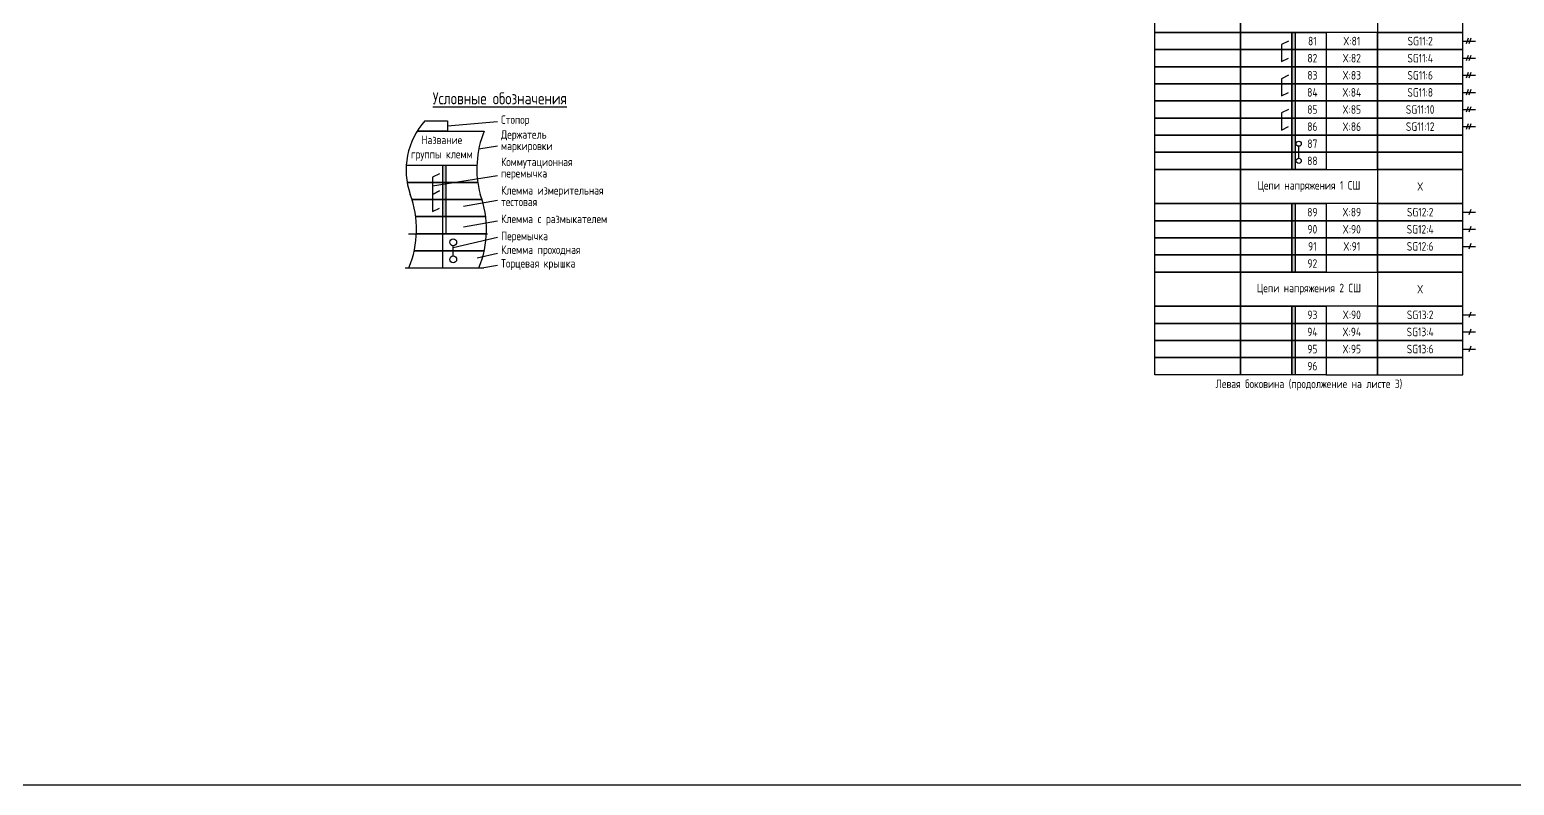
# Model space of a CAD drawing. Header units: millimetres. Extents: x -997 to 6341, y -90 to 618.
# Drawn here: x 5059.2 to 5493, y -90 to 130.8 of the extents above; entities that cross this region are included whole.
import ezdxf

# ---------------------------------------------------------------- set-up
doc = ezdxf.new("R2010")
doc.units = ezdxf.units.MM
doc.styles.add('Gost_type_A', font='GOST_A.TTF')

msp = doc.modelspace()

# ---------------------------------------------------------------- hatches: boundary and pattern name
h = msp.add_hatch(color=256)
h.dxf.hatch_style = 1
h.paths.add_polyline_path([(5429, 130), (5428, 130), (5428, 90), (5429, 90)])
h = msp.add_hatch(color=256)
h.dxf.hatch_style = 1
h.paths.add_polyline_path([(5180.96, 91.21), (5179.96, 91.21), (5179.96, 76.21), (5180.96, 76.21)])
h = msp.add_hatch(color=256)
h.dxf.hatch_style = 1
h.paths.add_polyline_path([(5429, 80), (5428, 80), (5428, 60), (5429, 60)])
h = msp.add_hatch(color=256)
h.dxf.hatch_style = 1
h.paths.add_polyline_path([(5429, 50), (5428, 50), (5428, 30), (5429, 30)])

# ---------------------------------------------------------------- linework, layer by layer
for p, q in [((5478, 127.5), (5481.62, 127.5)), ((5479.54, 128.31), (5478.96, 126.69)), ((5480.33, 128.31), (5479.75, 126.69)), ((5478, 122.5), (5481.62, 122.5)), ((5479.54, 123.31), (5478.96, 121.69)), ((5480.33, 123.31), (5479.75, 121.69)), ((5478, 117.5), (5481.62, 117.5)), ((5479.54, 118.31), (5478.96, 116.69)), ((5480.33, 118.31), (5479.75, 116.69)), ((5479.54, 113.31), (5478.96, 111.69)), ((5480.33, 113.31), (5479.75, 111.69)), ((5478, 112.5), (5481.62, 112.5)), ((5478, 107.5), (5481.62, 107.5)), ((5479.54, 108.31), (5478.96, 106.69)), ((5480.33, 108.31), (5479.75, 106.69)), ((5172.46, 101.21), (5192.05, 101.21)), ((5181.32, 102.71), (5195.96, 104.03)), ((5478, 102.5), (5481.62, 102.5)), ((5479.54, 103.31), (5478.96, 101.69)), ((5480.33, 103.31), (5479.75, 101.69)), ((5190.48, 96.05), (5195.96, 96.9)), ((5430, 93.25), (5430, 96.75)), ((5169.44, 91.21), (5189.9, 91.21)), ((5179.96, 61.21), (5179.96, 91.21)), ((5180.96, 86.21), (5180.96, 91.21)), ((5176.96, 85.21), (5195.96, 88.21)), ((5190.16, 86.21), (5169.7, 86.21)), ((5169.7, 86.21), (5190.16, 86.21)), ((5180.96, 71.21), (5180.96, 86.21)), ((5191.38, 81.21), (5170.92, 81.21)), ((5170.92, 81.21), (5191.38, 81.21)), ((5185.96, 79.21), (5195.96, 80.97)), ((5480.33, 78.31), (5479.75, 76.69)), ((5192.47, 76.21), (5172.01, 76.21)), ((5172.01, 76.21), (5192.47, 76.21)), ((5192.47, 76.21), (5172.01, 76.21)), ((5172.01, 76.21), (5192.47, 76.21)), ((5185.96, 73.21), (5195.96, 74.97)), ((5478, 77.5), (5481.62, 77.5)), ((5169.96, 71.21), (5192.96, 71.21)), ((5192.69, 71.21), (5172.23, 71.21)), ((5172.23, 71.21), (5192.69, 71.21)), ((5182.96, 67.21), (5195.96, 70.21)), ((5478, 72.5), (5481.62, 72.5)), ((5480.33, 73.31), (5479.75, 71.69)), ((5192.05, 66.21), (5171.59, 66.21)), ((5171.59, 66.21), (5192.05, 66.21)), ((5182.99, 66.21), (5182.99, 67.71)), ((5182.99, 64.71), (5182.99, 66.21)), ((5189.96, 64.17), (5195.96, 65.55)), ((5478, 67.5), (5481.62, 67.5)), ((5480.33, 68.31), (5479.75, 66.69)), ((5168.96, 61.21), (5191.96, 61.21)), ((5170.03, 61.21), (5190.49, 61.21)), ((5195.96, 61.87), (5191.96, 61.21)), ((5480.33, 48.31), (5479.75, 46.69)), ((5478, 47.5), (5481.62, 47.5)), ((5478, 42.5), (5481.62, 42.5)), ((5480.33, 43.31), (5479.75, 41.69)), ((5478, 37.5), (5481.62, 37.5)), ((5480.33, 38.31), (5479.75, 36.69))]:
    msp.add_line(p, q)
for points in [[(-997, 618), (6340.99, 618), (6340.99, -90), (-997, -90)], [(5388, 140), (5413, 140), (5413, 130), (5388, 130)], [(5413, 140), (5453, 140), (5453, 130), (5413, 130)], [(5478, 140), (5453, 140), (5453, 130), (5478, 130)], [(5388, 130), (5413, 130), (5413, 125), (5388, 125)], [(5413, 130), (5428, 130), (5428, 125), (5413, 125)], [(5428, 130), (5438, 130), (5438, 125), (5428, 125)], [(5453, 130), (5438, 130), (5438, 125), (5453, 125)], [(5478, 130), (5453, 130), (5453, 125), (5478, 125)], [(5388, 125), (5413, 125), (5413, 120), (5388, 120)], [(5413, 125), (5428, 125), (5428, 120), (5413, 120)], [(5428, 125), (5438, 125), (5438, 120), (5428, 120)], [(5453, 125), (5438, 125), (5438, 120), (5453, 120)], [(5478, 125), (5453, 125), (5453, 120), (5478, 120)], [(5388, 120), (5413, 120), (5413, 115), (5388, 115)], [(5413, 120), (5428, 120), (5428, 115), (5413, 115)], [(5428, 120), (5438, 120), (5438, 115), (5428, 115)], [(5453, 120), (5438, 120), (5438, 115), (5453, 115)], [(5478, 120), (5453, 120), (5453, 115), (5478, 115)], [(5388, 115), (5413, 115), (5413, 110), (5388, 110)], [(5413, 115), (5428, 115), (5428, 110), (5413, 110)], [(5428, 115), (5438, 115), (5438, 110), (5428, 110)], [(5453, 115), (5438, 115), (5438, 110), (5453, 110)], [(5478, 115), (5453, 115), (5453, 110), (5478, 110)], [(5388, 110), (5413, 110), (5413, 105), (5388, 105)], [(5413, 110), (5428, 110), (5428, 105), (5413, 105)], [(5428, 110), (5438, 110), (5438, 105), (5428, 105)], [(5453, 110), (5438, 110), (5438, 105), (5453, 105)], [(5478, 110), (5453, 110), (5453, 105), (5478, 105)], [(5388, 105), (5413, 105), (5413, 100), (5388, 100)], [(5413, 105), (5428, 105), (5428, 100), (5413, 100)], [(5428, 105), (5438, 105), (5438, 100), (5428, 100)], [(5453, 105), (5438, 105), (5438, 100), (5453, 100)], [(5478, 105), (5453, 105), (5453, 100), (5478, 100)], [(5388, 100), (5413, 100), (5413, 95), (5388, 95)], [(5413, 100), (5428, 100), (5428, 95), (5413, 95)], [(5428, 100), (5438, 100), (5438, 95), (5428, 95)], [(5453, 100), (5438, 100), (5438, 95), (5453, 95)], [(5478, 100), (5453, 100), (5453, 95), (5478, 95)], [(5388, 95), (5413, 95), (5413, 90), (5388, 90)], [(5413, 95), (5428, 95), (5428, 90), (5413, 90)], [(5428, 95), (5438, 95), (5438, 90), (5428, 90)], [(5453, 95), (5438, 95), (5438, 90), (5453, 90)], [(5478, 95), (5453, 95), (5453, 90), (5478, 90)], [(5388, 90), (5413, 90), (5413, 80), (5388, 80)], [(5413, 90), (5453, 90), (5453, 80), (5413, 80)], [(5478, 90), (5453, 90), (5453, 80), (5478, 80)], [(5388, 80), (5413, 80), (5413, 75), (5388, 75)], [(5413, 80), (5428, 80), (5428, 75), (5413, 75)], [(5428, 80), (5438, 80), (5438, 75), (5428, 75)], [(5453, 80), (5438, 80), (5438, 75), (5453, 75)], [(5478, 80), (5453, 80), (5453, 75), (5478, 75)], [(5388, 75), (5413, 75), (5413, 70), (5388, 70)], [(5413, 75), (5428, 75), (5428, 70), (5413, 70)], [(5428, 75), (5438, 75), (5438, 70), (5428, 70)], [(5453, 75), (5438, 75), (5438, 70), (5453, 70)], [(5478, 75), (5453, 75), (5453, 70), (5478, 70)], [(5388, 70), (5413, 70), (5413, 65), (5388, 65)], [(5413, 70), (5428, 70), (5428, 65), (5413, 65)], [(5428, 70), (5438, 70), (5438, 65), (5428, 65)], [(5453, 70), (5438, 70), (5438, 65), (5453, 65)], [(5478, 70), (5453, 70), (5453, 65), (5478, 65)], [(5388, 65), (5413, 65), (5413, 60), (5388, 60)], [(5413, 65), (5428, 65), (5428, 60), (5413, 60)], [(5428, 65), (5438, 65), (5438, 60), (5428, 60)], [(5453, 65), (5438, 65), (5438, 60), (5453, 60)], [(5478, 65), (5453, 65), (5453, 60), (5478, 60)], [(5388, 60), (5413, 60), (5413, 50), (5388, 50)], [(5413, 60), (5453, 60), (5453, 50), (5413, 50)], [(5478, 60), (5453, 60), (5453, 50), (5478, 50)], [(5388, 50), (5413, 50), (5413, 45), (5388, 45)], [(5413, 50), (5428, 50), (5428, 45), (5413, 45)], [(5428, 50), (5438, 50), (5438, 45), (5428, 45)], [(5453, 50), (5438, 50), (5438, 45), (5453, 45)], [(5478, 50), (5453, 50), (5453, 45), (5478, 45)], [(5388, 45), (5413, 45), (5413, 40), (5388, 40)], [(5413, 45), (5428, 45), (5428, 40), (5413, 40)], [(5428, 45), (5438, 45), (5438, 40), (5428, 40)], [(5453, 45), (5438, 45), (5438, 40), (5453, 40)], [(5478, 45), (5453, 45), (5453, 40), (5478, 40)], [(5388, 40), (5413, 40), (5413, 35), (5388, 35)], [(5413, 40), (5428, 40), (5428, 35), (5413, 35)], [(5428, 40), (5438, 40), (5438, 35), (5428, 35)], [(5453, 40), (5438, 40), (5438, 35), (5453, 35)], [(5478, 40), (5453, 40), (5453, 35), (5478, 35)], [(5388, 35), (5413, 35), (5413, 30), (5388, 30)], [(5413, 35), (5428, 35), (5428, 30), (5413, 30)], [(5428, 35), (5438, 35), (5438, 30), (5428, 30)], [(5453, 35), (5438, 35), (5438, 30), (5453, 30)], [(5478, 35), (5453, 35), (5453, 30), (5478, 30)]]:
    msp.add_lwpolyline(points, close=True)
for points in [[(5427, 127.5), (5425, 126.5), (5425, 121.5), (5427, 122.5)], [(5428, 90), (5428, 130), (5429, 130), (5429, 90)], [(5427, 117.5), (5425, 116.5), (5425, 111.5), (5427, 112.5)], [(5174.71, 104.21), (5181.32, 104.21), (5181.32, 101.21), (5172.46, 101.21)], [(5427, 107.5), (5425, 106.5), (5425, 101.5), (5427, 102.5)], [(5178.96, 88.71), (5176.96, 87.71), (5176.96, 82.71), (5178.96, 83.71)], [(5178.96, 83.71), (5176.96, 82.71), (5176.96, 77.71), (5178.96, 78.71)], [(5428, 60), (5428, 80), (5429, 80), (5429, 60)], [(5428, 30), (5428, 50), (5429, 50), (5429, 30)]]:
    msp.add_lwpolyline(points)
for centre, radius in [((5430, 97.5), 0.75), ((5430, 92.5), 0.75), ((5182.99, 68.71), 1), ((5182.99, 63.71), 1)]:
    msp.add_circle(centre, radius)
for centre, radius, start, end in [((5190.81, 89.81), 21.6, 138.181, 199.2333), ((5218.9, 90.21), 29.02, 157.7321, 195.0211), ((5142.72, 72.44), 29.54, 337.6521, 20.3143), ((5163.17, 72.44), 29.54, 337.6521, 20.3143)]:
    msp.add_arc(centre, radius, start, end)

# ---------------------------------------------------------------- texts
at = {"ltscale": 10, "char_height": 2.5, "attachment_point": 5, "style": 'Gost_type_A'}
for s, insert, width in [('81', (5434, 127.5), 8), ('X:81', (5445.5, 127.5), 15), ('82', (5434, 122.5), 8), ('X:82', (5445.5, 122.5), 15), ('83', (5434, 117.5), 8), ('X:83', (5445.5, 117.5), 15), ('84', (5434, 112.5), 8), ('X:84', (5445.5, 112.5), 15), ('85', (5434, 107.5), 8), ('X:85', (5445.5, 107.5), 15), ('86', (5434, 102.5), 8), ('X:86', (5445.5, 102.5), 15), ('87', (5434, 97.5), 8), ('88', (5434, 92.5), 8), ('89', (5434, 77.5), 8), ('X:89', (5445.5, 77.5), 15), ('90', (5434, 72.5), 8), ('X:90', (5445.5, 72.5), 15), ('91', (5434, 67.5), 8), ('X:91', (5445.5, 67.5), 15), ('92', (5434, 62.5), 8), ('93', (5434, 47.5), 8), ('X:90', (5445.5, 47.5), 15), ('94', (5434, 42.5), 8), ('X:94', (5445.5, 42.5), 15), ('95', (5434, 37.5), 8), ('X:95', (5445.5, 37.5), 15), ('96', (5434, 32.5), 8)]:
    msp.add_mtext(s, dxfattribs=dict(at, insert=insert, width=width))
at = {"attachment_point": 5, "style": 'Gost_type_A'}
for s, insert, char_height, width in [('SG11:2', (5465.5, 127.5), 2.5, 25), ('SG11:4', (5465.5, 122.5), 2.5, 25), ('SG11:6', (5465.5, 117.5), 2.5, 25), ('SG11:8', (5465.5, 112.5), 2.5, 25), ('{\\LУсловные обозначения}', (5196.6, 110.76), 3.5, 75), ('SG11:10', (5465.5, 107.5), 2.5, 25), ('Название группы клемм', (5179.67, 96.21), 2.5, 20.4592), ('SG11:12', (5465.5, 102.5), 2.5, 25), ('Цепи напряжения 1 СШ', (5433, 85), 2.5, 40), ('X', (5465.5, 85), 2.5, 25), ('SG12:2', (5465.5, 77.5), 2.5, 25), ('SG12:4', (5465.5, 72.5), 2.5, 25), ('SG12:6', (5465.5, 67.5), 2.5, 25), ('Цепи напряжения 2 СШ', (5433, 55), 2.5, 40), ('X', (5465.5, 55), 2.5, 25), ('SG13:2', (5465.5, 47.5), 2.5, 25), ('SG13:4', (5465.5, 42.5), 2.5, 25), ('SG13:6', (5465.5, 37.5), 2.5, 25), ('Левая боковина (продолжение на листе 3)', (5433, 27), 2.5, 90)]:
    msp.add_mtext(s, dxfattribs=dict(at, insert=insert, char_height=char_height, width=width))
at = {"char_height": 2.5, "attachment_point": 4, "line_spacing_factor": 0.8, "style": 'Gost_type_A'}
for s, insert, width in [('Стопор', (5196.96, 104.21), 44), ('Держатель\\Pмаркировки', (5196.96, 98.21), 38.7538), ('Коммутационная\\Pперемычка', (5196.96, 90.21), 44), ('Клемма измерительная\\Pтестовая', (5196.96, 82.21), 55.1103), ('Клемма c размыкателем', (5196.96, 75.21), 55.1103), ('Перемычка', (5196.96, 70.21), 49.9213), ('Клемма проходная', (5196.96, 66.21), 44), ('Торцевая крышка', (5196.96, 62.21), 44)]:
    msp.add_mtext(s, dxfattribs=dict(at, insert=insert, width=width))

doc.saveas('drawing.dxf')
